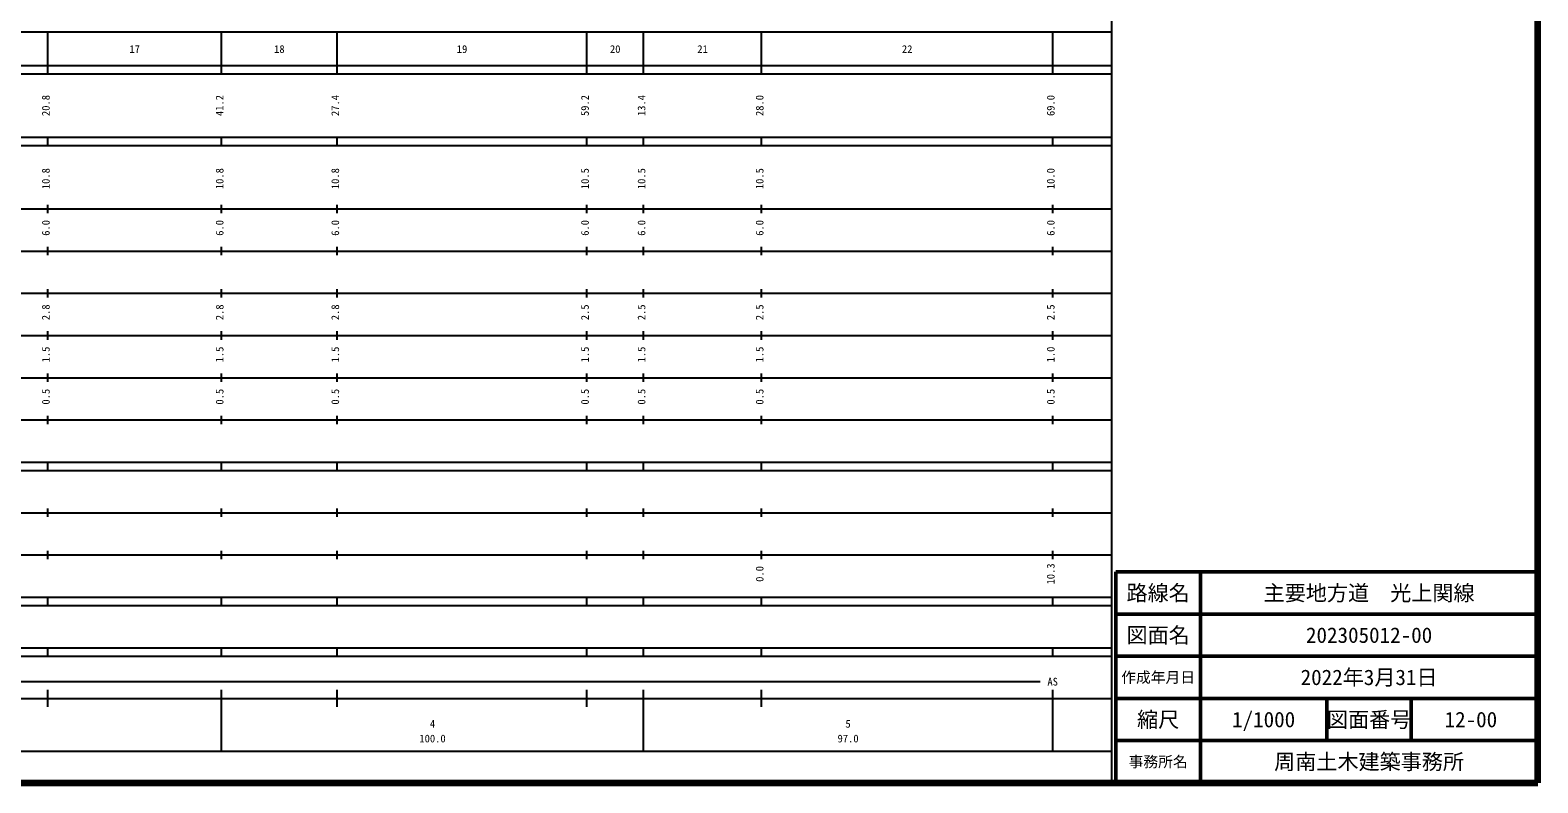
# Model space of a CAD drawing. Units: millimetres on the paper, enlarged 1000 times. Extents: x 40000 to 680000, y 20000 to 380000.
# Drawn here: x 322622 to 680000, y 20000 to 198357 of the extents above; entities that cross this region are included whole.
import ezdxf
from ezdxf.enums import TextEntityAlignment as Align

# ---------------------------------------------------------------- set-up
doc = ezdxf.new("R2010")
doc.units = ezdxf.units.MM
doc.header["$LTSCALE"] = 1000
for name, color, linetype, lineweight in [('M-TTL', 2, 'Continuous', 140), ('M-TTL-BAND', 7, 'Continuous', 25), ('M-TTL-FRAM', 2, 'Continuous', 50), ('M-TTL-LINE', 7, 'Continuous', 50)]:
    doc.layers.add(name, color=color, linetype=linetype, lineweight=lineweight)
doc.layers.add('M-TTL-TXT', color=7, linetype='Continuous')
doc.styles.add('ＭＳ ゴシック', font='')
doc.styles.get('ＭＳ ゴシック').set_extended_font_data('MS Gothic')

msp = doc.modelspace()

# ---------------------------------------------------------------- linework, layer by layer
at = {"layer": 'M-TTL'}
for p, q in [((680000, 20000), (680000, 380000)), ((40000, 20000), (680000, 20000))]:
    msp.add_line(p, q, dxfattribs=at)
at = {"layer": 'M-TTL-BAND'}
for p, q in [((579000, 20000), (579000, 370000)), ((68000, 198000), (579000, 198000)), ((326800, 188000), (326800, 198000)), ((368000, 188000), (368000, 198000)), ((395400, 188000), (395400, 198000)), ((454600, 188000), (454600, 198000)), ((468000, 188000), (468000, 198000)), ((496000, 188000), (496000, 198000)), ((565000, 188000), (565000, 198000)), ((40000, 190000), (579000, 190000)), ((40000, 188000), (579000, 188000)), ((40000, 173000), (579000, 173000)), ((326800, 171000), (326800, 173000)), ((368000, 171000), (368000, 173000)), ((395400, 171000), (395400, 173000)), ((454600, 171000), (454600, 173000)), ((468000, 171000), (468000, 173000)), ((496000, 171000), (496000, 173000)), ((565000, 171000), (565000, 173000)), ((40000, 171000), (579000, 171000)), ((40000, 156000), (579000, 156000)), ((326800, 155000), (326800, 157000)), ((368000, 155000), (368000, 157000)), ((395400, 155000), (395400, 157000)), ((454600, 155000), (454600, 157000)), ((468000, 155000), (468000, 157000)), ((496000, 155000), (496000, 157000)), ((565000, 155000), (565000, 157000)), ((326800, 145000), (326800, 147000)), ((368000, 145000), (368000, 147000)), ((395400, 145000), (395400, 147000)), ((454600, 145000), (454600, 147000)), ((468000, 145000), (468000, 147000)), ((496000, 145000), (496000, 147000)), ((565000, 145000), (565000, 147000)), ((46000, 146000), (579000, 146000)), ((52000, 136000), (579000, 136000)), ((326800, 135000), (326800, 137000)), ((368000, 135000), (368000, 137000)), ((395400, 135000), (395400, 137000)), ((454600, 135000), (454600, 137000)), ((468000, 135000), (468000, 137000)), ((496000, 135000), (496000, 137000)), ((565000, 135000), (565000, 137000)), ((46000, 126000), (579000, 126000)), ((326800, 125000), (326800, 127000)), ((368000, 125000), (368000, 127000)), ((395400, 125000), (395400, 127000)), ((454600, 125000), (454600, 127000)), ((468000, 125000), (468000, 127000)), ((496000, 125000), (496000, 127000)), ((565000, 125000), (565000, 127000)), ((52000, 116000), (579000, 116000)), ((326800, 115000), (326800, 117000)), ((368000, 115000), (368000, 117000)), ((395400, 115000), (395400, 117000)), ((454600, 115000), (454600, 117000)), ((468000, 115000), (468000, 117000)), ((496000, 115000), (496000, 117000)), ((565000, 115000), (565000, 117000)), ((46000, 106000), (579000, 106000)), ((326800, 105000), (326800, 107000)), ((368000, 105000), (368000, 107000)), ((395400, 105000), (395400, 107000)), ((454600, 105000), (454600, 107000)), ((468000, 105000), (468000, 107000)), ((496000, 105000), (496000, 107000)), ((565000, 105000), (565000, 107000)), ((40000, 96000), (579000, 96000)), ((40000, 94000), (579000, 94000)), ((326800, 94000), (326800, 96000)), ((368000, 94000), (368000, 96000)), ((395400, 94000), (395400, 96000)), ((454600, 94000), (454600, 96000)), ((468000, 94000), (468000, 96000)), ((496000, 94000), (496000, 96000)), ((565000, 94000), (565000, 96000)), ((49000, 84000), (579000, 84000)), ((326800, 83000), (326800, 85000)), ((368000, 83000), (368000, 85000)), ((395400, 83000), (395400, 85000)), ((454600, 83000), (454600, 85000)), ((468000, 83000), (468000, 85000)), ((496000, 83000), (496000, 85000)), ((565000, 83000), (565000, 85000)), ((40000, 74000), (579000, 74000)), ((326800, 73000), (326800, 75000)), ((368000, 73000), (368000, 75000)), ((395400, 73000), (395400, 75000)), ((454600, 73000), (454600, 75000)), ((468000, 73000), (468000, 75000)), ((496000, 73000), (496000, 75000)), ((565000, 73000), (565000, 75000)), ((40000, 64000), (579000, 64000)), ((40000, 62000), (579000, 62000)), ((326800, 62000), (326800, 64000)), ((368000, 62000), (368000, 64000)), ((395400, 62000), (395400, 64000)), ((454600, 62000), (454600, 64000)), ((468000, 62000), (468000, 64000)), ((496000, 62000), (496000, 64000)), ((565000, 62000), (565000, 64000)), ((40000, 52000), (579000, 52000)), ((326800, 50000), (326800, 52000)), ((368000, 50000), (368000, 52000)), ((395400, 50000), (395400, 52000)), ((454600, 50000), (454600, 52000)), ((468000, 50000), (468000, 52000)), ((496000, 50000), (496000, 52000)), ((565000, 50000), (565000, 52000)), ((40000, 50000), (579000, 50000)), ((71000, 44000), (562000, 44000)), ((40000, 40000), (579000, 40000)), ((326800, 38000), (326800, 42000)), ((368000, 27500), (368000, 42000)), ((395400, 38000), (395400, 42000)), ((454600, 38000), (454600, 42000)), ((468000, 27500), (468000, 42000)), ((496000, 38000), (496000, 42000)), ((565000, 27500), (565000, 42000)), ((68000, 27500), (579000, 27500))]:
    msp.add_line(p, q, dxfattribs=at)
at = {"layer": 'M-TTL-FRAM'}
for p, q in [((680000, 70000), (580000, 70000)), ((580000, 70000), (580000, 20000))]:
    msp.add_line(p, q, dxfattribs=at)
at = {"layer": 'M-TTL-LINE'}
for p, q in [((600000, 70000), (600000, 20000)), ((680000, 60000), (580000, 60000)), ((680000, 50000), (580000, 50000)), ((680000, 40000), (580000, 40000)), ((630000, 40000), (630000, 30000)), ((650000, 40000), (650000, 30000)), ((680000, 30000), (580000, 30000))]:
    msp.add_line(p, q, dxfattribs=at)

# ---------------------------------------------------------------- texts
at = {"layer": 'M-TTL-BAND', "style": 'ＭＳ ゴシック'}
for s, p in [('17', (347400, 192405)), ('18', (381700, 192405)), ('19', (425000, 192405)), ('20', (461300, 192405)), ('21', (482000, 192405)), ('22', (530500, 192405)), ('AS', (565000, 42500)), ('4', (418000, 32523)), ('5', (516500, 32523)), ('100.0', (418000, 29033)), ('97.0', (516500, 29033))]:
    msp.add_text(s, height=1833, dxfattribs=at).set_placement(p, align=Align.BOTTOM_CENTER)
for s, p in [('20.8', (327800, 180500)), ('41.2', (369000, 180500)), ('27.4', (396400, 180500)), ('59.2', (455600, 180500)), ('13.4', (469000, 180500)), ('28.0', (497000, 180500)), ('69.0', (566000, 180500)), ('10.8', (327800, 163174)), ('10.8', (369000, 163174)), ('10.8', (396400, 163174)), ('10.5', (455600, 163174)), ('10.5', (469000, 163174)), ('10.5', (497000, 163174)), ('10.0', (566000, 163174)), ('6.0', (327800, 151500)), ('6.0', (369000, 151500)), ('6.0', (396400, 151500)), ('6.0', (455600, 151500)), ('6.0', (469000, 151500)), ('6.0', (497000, 151500)), ('6.0', (566000, 151500)), ('2.8', (327800, 131500)), ('2.8', (369000, 131500)), ('2.8', (396400, 131500)), ('2.5', (455600, 131500)), ('2.5', (469000, 131500)), ('2.5', (497000, 131500)), ('2.5', (566000, 131500)), ('1.5', (327800, 121500)), ('1.5', (369000, 121500)), ('1.5', (396400, 121500)), ('1.5', (455600, 121500)), ('1.5', (469000, 121500)), ('1.5', (497000, 121500)), ('1.0', (566000, 121500)), ('0.5', (327800, 111500)), ('0.5', (369000, 111500)), ('0.5', (396400, 111500)), ('0.5', (455600, 111500)), ('0.5', (469000, 111500)), ('0.5', (497000, 111500)), ('0.5', (566000, 111500)), ('10.3', (566000, 69500)), ('0.0', (497000, 69500))]:
    msp.add_text(s, height=1833, rotation=90, dxfattribs=at).set_placement(p, align=Align.BOTTOM_CENTER)
at = {"layer": 'M-TTL-TXT', "style": 'ＭＳ ゴシック'}
for s, height, p in [('路線名', 3666, (590000, 65000)), ('路線名', 3666, (590000, 65000)), ('主要地方道\u3000光上関線', 3666, (640000, 65000)), ('図面名', 3666, (590000, 55000)), ('図面名', 3666, (590000, 55000)), ('202305012-00', 3666, (640000, 55000)), ('作成年月日', 2566, (590000, 45000)), ('作成年月日', 2566, (590000, 45000)), ('2022年3月31日', 3666, (640000, 45000)), ('縮尺', 3666, (590000, 35000)), ('縮尺', 3666, (590000, 35000)), ('1/1000', 3666, (615000, 35000)), ('図面番号', 3666, (640000, 35000)), ('図面番号', 3666, (640000, 35000)), ('12-00', 3666, (664125, 35000)), ('事務所名', 2566, (590000, 25000)), ('事務所名', 2566, (590000, 25000)), ('周南土木建築事務所', 3666, (640000, 25000))]:
    msp.add_text(s, height=height, dxfattribs=at).set_placement(p, align=Align.MIDDLE_CENTER)

doc.saveas('drawing.dxf')
